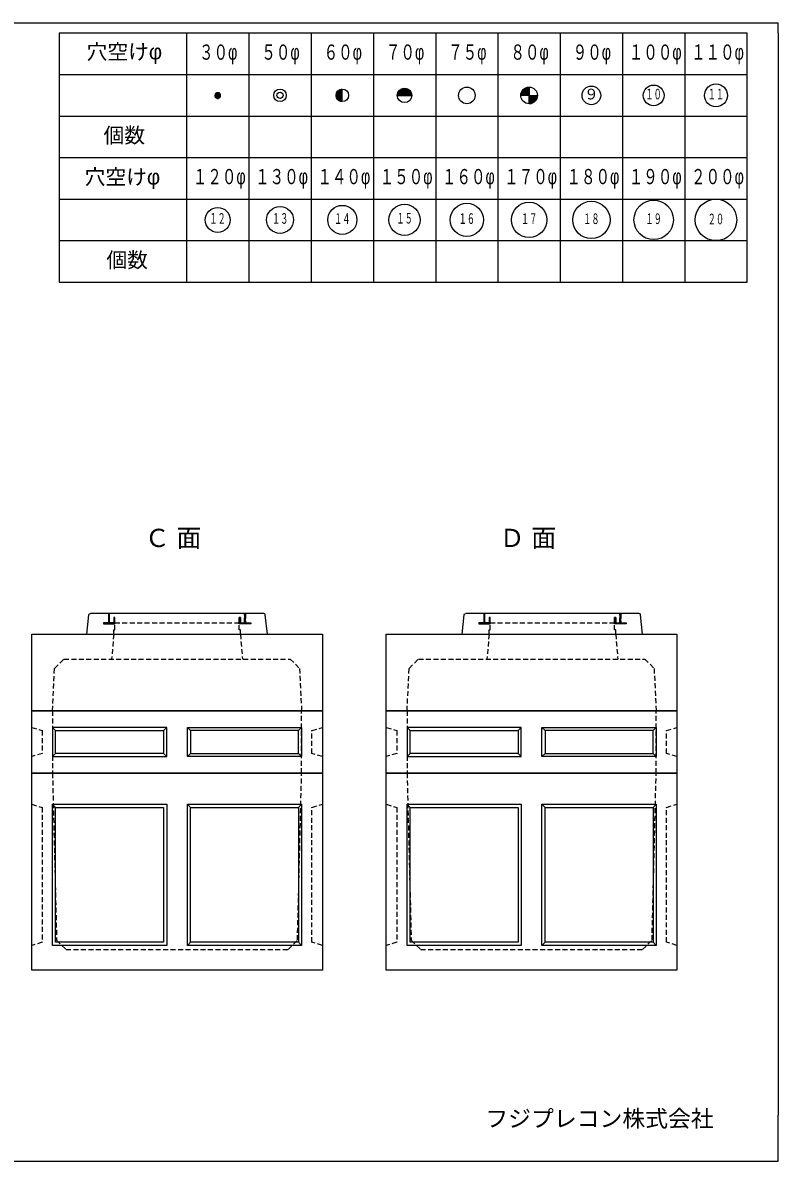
# Model space of a CAD drawing. Units: millimetres, scale not verified. Extents: x -3704 to 3796, y -2790 to 2696.
# Drawn here: x 157 to 3796, y -2790 to 2696 of the extents above; entities that cross this region are included whole.
import ezdxf
from ezdxf.enums import TextEntityAlignment as Align

# ---------------------------------------------------------------- set-up
doc = ezdxf.new("R2010")
doc.units = ezdxf.units.MM
doc.header["$LTSCALE"] = 20
doc.linetypes.add('DASHED1', pattern=[1.8, 1.2, -0.6])
doc.layers.add('0-0_レイヤ_1', color=7, linetype='Continuous')
doc.styles.add('HG丸ｺﾞｼｯｸM-PRO', font='')
doc.styles.add('ＭＳ ゴシック', font='')
doc.styles.get('HG丸ｺﾞｼｯｸM-PRO').set_extended_font_data('HG丸ｺﾞｼｯｸM-PRO')
doc.styles.get('ＭＳ ゴシック').set_extended_font_data('MS Gothic')

msp = doc.modelspace()

# ---------------------------------------------------------------- linework, layer by layer
at = {"layer": '0-0_レイヤ_1'}
for p, q in [((3795.88, 2646.47), (3795.88, 2696.47)), ((945.88, 2646.47), (945.88, 1446.47)), ((1245.88, 2646.47), (1245.88, 1446.47)), ((1545.88, 2646.47), (1545.88, 1446.47)), ((1845.88, 2646.47), (1845.88, 1446.47)), ((2145.88, 2646.47), (2145.88, 1446.47)), ((2445.88, 2646.47), (2445.88, 1446.47)), ((2745.88, 2646.47), (2745.88, 1446.47)), ((3045.88, 2646.47), (3045.88, 1446.47)), ((3345.88, 2646.47), (3345.88, 1446.47)), ((3795.88, 2646.47), (3795.88, -2568.82)), ((331.45, 2446.47), (945.88, 2446.47)), ((945.88, 2446.47), (3645.88, 2446.47)), ((1089.41, 2360), (1102.36, 2360)), ((1669.11, 2360), (1695.88, 2360)), ((1670.21, 2362), (1695.88, 2362)), ((1671.54, 2364), (1695.88, 2364)), ((1673.11, 2366), (1695.88, 2366)), ((1674.99, 2368), (1695.88, 2368)), ((1677.27, 2370), (1695.88, 2370)), ((1680.13, 2372), (1695.88, 2372)), ((1683.96, 2374), (1695.88, 2374)), ((1690.59, 2376), (1695.88, 2376)), ((1695.88, 2316.47), (1695.88, 2376.47)), ((1963.6, 2360), (2028.16, 2360)), ((1964.52, 2362), (2027.25, 2362)), ((1965.59, 2364), (2026.18, 2364)), ((1966.84, 2366), (2024.93, 2366)), ((1968.29, 2368), (2023.48, 2368)), ((1969.97, 2370), (2021.79, 2370)), ((1971.94, 2372), (2019.82, 2372)), ((1974.27, 2374), (2017.5, 2374)), ((1977.09, 2376), (2014.67, 2376)), ((1980.69, 2378), (2011.08, 2378)), ((1985.84, 2380), (2005.92, 2380)), ((2558.24, 2360), (2595.88, 2360)), ((2559.02, 2362), (2595.88, 2362)), ((2559.93, 2364), (2595.88, 2364)), ((2560.97, 2366), (2595.88, 2366)), ((2562.17, 2368), (2595.88, 2368)), ((2563.53, 2370), (2595.88, 2370)), ((2565.09, 2372), (2595.88, 2372)), ((2566.86, 2374), (2595.88, 2374)), ((2568.9, 2376), (2595.88, 2376)), ((2571.27, 2378), (2595.88, 2378)), ((2574.07, 2380), (2595.88, 2380)), ((2577.51, 2382), (2595.88, 2382)), ((2582.04, 2384), (2595.88, 2384)), ((2589.76, 2386), (2595.88, 2386)), ((1080.89, 2346), (1110.87, 2346)), ((1080.96, 2348), (1110.8, 2348)), ((1081.09, 2344), (1110.68, 2344)), ((1081.3, 2350), (1110.46, 2350)), ((1081.56, 2342), (1110.2, 2342)), ((1081.94, 2352), (1109.83, 2352)), ((1082.35, 2340), (1109.41, 2340)), ((1082.91, 2354), (1108.86, 2354)), ((1083.5, 2338), (1108.26, 2338)), ((1084.3, 2356), (1107.47, 2356)), ((1085.14, 2336), (1106.62, 2336)), ((1086.29, 2358), (1105.48, 2358)), ((1087.55, 2334), (1104.22, 2334)), ((1091.93, 2332), (1099.83, 2332)), ((1665.89, 2346), (1695.88, 2346)), ((1665.92, 2348), (1695.88, 2348)), ((1665.98, 2344), (1695.88, 2344)), ((1666.09, 2350), (1695.88, 2350)), ((1666.22, 2342), (1695.88, 2342)), ((1666.4, 2352), (1695.88, 2352)), ((1666.59, 2340), (1695.88, 2340)), ((1666.84, 2354), (1695.88, 2354)), ((1667.1, 2338), (1695.88, 2338)), ((1667.44, 2356), (1695.88, 2356)), ((1667.77, 2336), (1695.88, 2336)), ((1668.19, 2358), (1695.88, 2358)), ((1668.6, 2334), (1695.88, 2334)), ((1669.6, 2332), (1695.88, 2332)), ((1670.81, 2330), (1695.88, 2330)), ((1672.24, 2328), (1695.88, 2328)), ((1673.95, 2326), (1695.88, 2326)), ((1676.01, 2324), (1695.88, 2324)), ((1678.53, 2322), (1695.88, 2322)), ((1681.76, 2320), (1695.88, 2320)), ((1686.43, 2318), (1695.88, 2318)), ((1960.88, 2346.47), (2030.88, 2346.47)), ((1960.92, 2348), (2030.85, 2348)), ((1961.06, 2350), (2030.7, 2350)), ((1961.32, 2352), (2030.44, 2352)), ((1961.7, 2354), (2030.06, 2354)), ((1962.2, 2356), (2029.56, 2356)), ((1962.84, 2358), (2028.93, 2358)), ((2555.91, 2348), (2595.88, 2348)), ((2556.04, 2350), (2595.88, 2350)), ((2556.27, 2352), (2595.88, 2352)), ((2556.6, 2354), (2595.88, 2354)), ((2557.03, 2356), (2595.88, 2356)), ((2557.58, 2358), (2595.88, 2358)), ((2595.88, 2346), (2635.88, 2346)), ((2595.88, 2344), (2635.81, 2344)), ((2595.88, 2342), (2635.63, 2342)), ((2595.88, 2340), (2635.36, 2340)), ((2595.88, 2338), (2634.98, 2338)), ((2595.88, 2336), (2634.49, 2336)), ((2595.88, 2334), (2633.89, 2334)), ((2595.88, 2332), (2633.17, 2332)), ((2595.88, 2330), (2632.33, 2330)), ((2595.88, 2328), (2631.36, 2328)), ((2595.88, 2326), (2630.25, 2326)), ((2595.88, 2324), (2628.97, 2324)), ((2595.88, 2322), (2627.52, 2322)), ((2595.88, 2320), (2625.87, 2320)), ((2595.88, 2318), (2623.98, 2318)), ((2595.88, 2316), (2621.8, 2316)), ((2595.88, 2314), (2619.24, 2314)), ((2595.88, 2312), (2616.17, 2312)), ((2595.88, 2310), (2612.31, 2310)), ((2595.88, 2308), (2606.84, 2308)), ((331.45, 2246.47), (945.88, 2246.47)), ((945.88, 2246.47), (3645.88, 2246.47)), ((331.45, 2046.47), (945.88, 2046.47)), ((945.88, 2046.47), (3645.88, 2046.47)), ((331.45, 1846.47), (945.88, 1846.47)), ((945.88, 1846.47), (3645.88, 1846.47)), ((331.45, 1646.47), (945.88, 1646.47)), ((945.88, 1646.47), (3645.88, 1646.47)), ((464.88, -250), (474.88, -157.5)), ((1317.38, -150), (482.38, -150)), ((569.88, -152), (574.88, -152)), ((569.88, -154), (574.88, -154)), ((569.88, -156), (574.88, -156)), ((569.88, -158), (574.88, -158)), ((569.88, -160), (574.88, -160)), ((569.88, -162), (574.88, -162)), ((569.88, -164), (574.88, -164)), ((1224.88, -152), (1229.88, -152)), ((1224.88, -154), (1229.88, -154)), ((1224.88, -156), (1229.88, -156)), ((1224.88, -158), (1229.88, -158)), ((1224.88, -160), (1229.88, -160)), ((1224.88, -162), (1229.88, -162)), ((1224.88, -164), (1229.88, -164)), ((1334.88, -250), (1324.88, -157.5)), ((2272.88, -250), (2282.88, -157.5)), ((3125.38, -150), (2290.38, -150)), ((2377.88, -152), (2382.88, -152)), ((2377.88, -154), (2382.88, -154)), ((2377.88, -156), (2382.88, -156)), ((2377.88, -158), (2382.88, -158)), ((2377.88, -160), (2382.88, -160)), ((2377.88, -162), (2382.88, -162)), ((2377.88, -164), (2382.88, -164)), ((3032.88, -152), (3037.88, -152)), ((3032.88, -154), (3037.88, -154)), ((3032.88, -156), (3037.88, -156)), ((3032.88, -158), (3037.88, -158)), ((3032.88, -160), (3037.88, -160)), ((3032.88, -162), (3037.88, -162)), ((3032.88, -164), (3037.88, -164)), ((3142.88, -250), (3132.88, -157.5)), ((544.88, -196), (594.88, -196)), ((544.88, -198), (594.88, -198)), ((544.88, -200), (594.88, -200)), ((569.88, -166), (574.88, -166)), ((569.88, -168), (574.88, -168)), ((569.88, -170), (574.88, -170)), ((569.88, -172), (574.88, -172)), ((569.88, -174), (574.88, -174)), ((569.88, -176), (574.88, -176)), ((569.88, -178), (574.88, -178)), ((569.88, -180), (574.88, -180)), ((569.88, -182), (574.88, -182)), ((569.88, -184), (574.88, -184)), ((569.88, -186), (574.88, -186)), ((569.88, -188), (574.88, -188)), ((569.88, -190), (574.88, -190)), ((569.88, -192), (574.88, -192)), ((569.88, -194), (574.88, -194)), ((594.88, -170), (599.88, -170)), ((594.88, -172), (599.88, -172)), ((594.88, -174), (599.88, -174)), ((594.88, -176), (599.88, -176)), ((594.88, -178), (599.88, -178)), ((594.88, -180), (599.88, -180)), ((594.88, -182), (599.88, -182)), ((594.88, -184), (599.88, -184)), ((594.88, -186), (599.88, -186)), ((594.88, -188), (599.88, -188)), ((594.88, -190), (599.88, -190)), ((594.88, -192), (599.88, -192)), ((594.88, -194), (599.88, -194)), ((594.88, -196), (599.88, -196)), ((594.88, -198), (599.88, -198)), ((594.88, -200), (599.88, -200)), ((1199.88, -170), (1204.88, -170)), ((1199.88, -172), (1204.88, -172)), ((1199.88, -174), (1204.88, -174)), ((1199.88, -176), (1204.88, -176)), ((1199.88, -178), (1204.88, -178)), ((1199.88, -180), (1204.88, -180)), ((1199.88, -182), (1204.88, -182)), ((1199.88, -184), (1204.88, -184)), ((1199.88, -186), (1204.88, -186)), ((1199.88, -188), (1204.88, -188)), ((1199.88, -190), (1204.88, -190)), ((1199.88, -192), (1204.88, -192)), ((1199.88, -194), (1204.88, -194)), ((1199.88, -196), (1254.88, -196)), ((1199.88, -198), (1254.88, -198)), ((1224.88, -166), (1229.88, -166)), ((1224.88, -168), (1229.88, -168)), ((1224.88, -170), (1229.88, -170)), ((1224.88, -172), (1229.88, -172)), ((1224.88, -174), (1229.88, -174)), ((1224.88, -176), (1229.88, -176)), ((1224.88, -178), (1229.88, -178)), ((1224.88, -180), (1229.88, -180)), ((1224.88, -182), (1229.88, -182)), ((1224.88, -184), (1229.88, -184)), ((1224.88, -186), (1229.88, -186)), ((1224.88, -188), (1229.88, -188)), ((1224.88, -190), (1229.88, -190)), ((1224.88, -192), (1229.88, -192)), ((1224.88, -194), (1229.88, -194)), ((2352.88, -196), (2402.88, -196)), ((2352.88, -198), (2402.88, -198)), ((2352.88, -200), (2402.88, -200)), ((2377.88, -166), (2382.88, -166)), ((2377.88, -168), (2382.88, -168)), ((2377.88, -170), (2382.88, -170)), ((2377.88, -172), (2382.88, -172)), ((2377.88, -174), (2382.88, -174)), ((2377.88, -176), (2382.88, -176)), ((2377.88, -178), (2382.88, -178)), ((2377.88, -180), (2382.88, -180)), ((2377.88, -182), (2382.88, -182)), ((2377.88, -184), (2382.88, -184)), ((2377.88, -186), (2382.88, -186)), ((2377.88, -188), (2382.88, -188)), ((2377.88, -190), (2382.88, -190)), ((2377.88, -192), (2382.88, -192)), ((2377.88, -194), (2382.88, -194)), ((2402.88, -170), (2407.88, -170)), ((2402.88, -172), (2407.88, -172)), ((2402.88, -174), (2407.88, -174)), ((2402.88, -176), (2407.88, -176)), ((2402.88, -178), (2407.88, -178)), ((2402.88, -180), (2407.88, -180)), ((2402.88, -182), (2407.88, -182)), ((2402.88, -184), (2407.88, -184)), ((2402.88, -186), (2407.88, -186)), ((2402.88, -188), (2407.88, -188)), ((2402.88, -190), (2407.88, -190)), ((2402.88, -192), (2407.88, -192)), ((2402.88, -194), (2407.88, -194)), ((2402.88, -196), (2407.88, -196)), ((2402.88, -198), (2407.88, -198)), ((2402.88, -200), (2407.88, -200)), ((3007.88, -170), (3012.88, -170)), ((3007.88, -172), (3012.88, -172)), ((3007.88, -174), (3012.88, -174)), ((3007.88, -176), (3012.88, -176)), ((3007.88, -178), (3012.88, -178)), ((3007.88, -180), (3012.88, -180)), ((3007.88, -182), (3012.88, -182)), ((3007.88, -184), (3012.88, -184)), ((3007.88, -186), (3012.88, -186)), ((3007.88, -188), (3012.88, -188)), ((3007.88, -190), (3012.88, -190)), ((3007.88, -192), (3012.88, -192)), ((3007.88, -194), (3012.88, -194)), ((3007.88, -196), (3062.88, -196)), ((3007.88, -198), (3062.88, -198)), ((3032.88, -166), (3037.88, -166)), ((3032.88, -168), (3037.88, -168)), ((3032.88, -170), (3037.88, -170)), ((3032.88, -172), (3037.88, -172)), ((3032.88, -174), (3037.88, -174)), ((3032.88, -176), (3037.88, -176)), ((3032.88, -178), (3037.88, -178)), ((3032.88, -180), (3037.88, -180)), ((3032.88, -182), (3037.88, -182)), ((3032.88, -184), (3037.88, -184)), ((3032.88, -186), (3037.88, -186)), ((3032.88, -188), (3037.88, -188)), ((3032.88, -190), (3037.88, -190)), ((3032.88, -192), (3037.88, -192)), ((3032.88, -194), (3037.88, -194)), ((664.88, -250), (1534.88, -250)), ((2372.88, -250), (3242.88, -250)), ((834.88, -715), (849.88, -700)), ((964.88, -715), (949.88, -700)), ((1484.88, -715), (1499.88, -700)), ((2542.88, -715), (2557.88, -700)), ((2672.88, -715), (2657.88, -700)), ((3192.88, -715), (3207.88, -700)), ((299.88, -840), (314.88, -825)), ((849.88, -840), (834.88, -825)), ((1499.88, -840), (1484.88, -825)), ((2007.88, -840), (2022.88, -825)), ((2557.88, -840), (2542.88, -825)), ((3207.88, -840), (3192.88, -825)), ((199.88, -920), (1599.88, -920)), ((199.88, -920), (1599.88, -920)), ((1907.88, -920), (3307.88, -920)), ((1907.88, -920), (3307.88, -920)), ((1484.88, -1085), (1499.88, -1070)), ((3192.88, -1085), (3207.88, -1070)), ((1499.88, -1750), (1484.88, -1735)), ((3207.88, -1750), (3192.88, -1735)), ((3795.88, -2740.32), (3795.88, -2568.82))]:
    msp.add_line(p, q, dxfattribs=at)
at = {"layer": '0-0_レイヤ_1', "linetype": 'DASHED1'}
for p, q in [((599.88, -195), (1199.88, -195)), ((2407.88, -195), (3007.88, -195)), ((594.88, -250), (584.88, -370)), ((1204.88, -250), (1214.88, -370)), ((2402.88, -250), (2392.88, -370)), ((3012.88, -250), (3022.88, -370)), ((299.88, -620), (299.88, -920)), ((1499.88, -920), (1499.88, -620)), ((2007.88, -620), (2007.88, -920)), ((3207.88, -920), (3207.88, -620))]:
    msp.add_line(p, q, dxfattribs=at)
at = {"layer": '0-0_レイヤ_1'}
for points in [[(-3532.94, 2696.47), (3545.88, 2696.47), (3795.88, 2696.47)], [(945.88, 2646.47), (331.45, 2646.47), (331.45, 1446.47), (945.88, 1446.47)], [(945.88, 1446.47), (3645.88, 1446.47), (3645.88, 2646.47), (945.88, 2646.47)], [(2595.88, 2386.47), (2595.88, 2346.47), (2555.88, 2346.47)], [(2595.88, 2306.47), (2595.88, 2346.47), (2635.88, 2346.47)], [(474.88, -157.5), (476.89, -152.18), (482.38, -150)], [(574.88, -195), (574.88, -150), (569.88, -150), (569.88, -195)], [(1324.88, -157.5), (1322.43, -151.85), (1317.38, -150)], [(2282.88, -157.5), (2284.89, -152.18), (2290.38, -150)], [(2382.88, -195), (2382.88, -150), (2377.88, -150), (2377.88, -195)], [(3132.88, -157.5), (3130.43, -151.85), (3125.38, -150)], [(594.88, -195), (544.88, -195), (544.88, -200), (594.88, -200)], [(2402.88, -195), (2352.88, -195), (2352.88, -200), (2402.88, -200)], [(299.88, -700), (314.88, -715), (834.88, -715), (834.88, -825), (314.88, -825), (314.88, -715)], [(2007.88, -700), (2022.88, -715), (2542.88, -715), (2542.88, -825), (2022.88, -825), (2022.88, -715)], [(949.88, -840), (964.88, -825), (1484.88, -825), (1484.88, -715), (964.88, -715), (964.88, -825)], [(2657.88, -840), (2672.88, -825), (3192.88, -825), (3192.88, -715), (2672.88, -715), (2672.88, -825)], [(1599.88, -920), (199.88, -920), (1599.88, -920)], [(1599.88, -920), (1599.88, -1870), (199.88, -1870), (199.88, -920)], [(3307.88, -920), (1907.88, -920), (3307.88, -920)], [(3307.88, -920), (3307.88, -1870), (1907.88, -1870), (1907.88, -920)], [(299.88, -1070), (314.88, -1085), (834.88, -1085), (834.88, -1735), (314.88, -1735), (314.88, -1085)], [(964.88, -1085), (949.88, -1070), (1499.88, -1070), (1499.88, -1750), (949.88, -1750), (949.88, -1070)], [(949.88, -1750), (964.88, -1735), (964.88, -1085), (1484.88, -1085), (1484.88, -1735), (964.88, -1735)], [(2007.88, -1070), (2022.88, -1085), (2542.88, -1085), (2542.88, -1735), (2022.88, -1735), (2022.88, -1085)], [(2672.88, -1085), (2657.88, -1070), (3207.88, -1070), (3207.88, -1750), (2657.88, -1750), (2657.88, -1070)], [(2657.88, -1750), (2672.88, -1735), (2672.88, -1085), (3192.88, -1085), (3192.88, -1735), (2672.88, -1735)], [(-3532.94, -2790.32), (3545.88, -2790.32), (3795.88, -2790.32), (3795.88, -2740.32)]]:
    msp.add_lwpolyline(points, dxfattribs=at)
at = {"layer": '0-0_レイヤ_1', "linetype": 'DASHED1'}
for points in [[(594.88, -250), (594.88, -230), (599.88, -230), (599.88, -170), (594.88, -170), (594.88, -195), (574.88, -195), (574.88, -150), (569.88, -150), (569.88, -195), (544.88, -195), (544.88, -200), (599.88, -200)], [(1204.88, -250), (1204.88, -230), (1199.88, -230), (1199.88, -170), (1204.88, -170), (1204.88, -195), (1224.88, -195), (1224.88, -150), (1229.88, -150), (1229.88, -195), (1254.88, -195), (1254.88, -200), (1199.88, -200)], [(2402.88, -250), (2402.88, -230), (2407.88, -230), (2407.88, -170), (2402.88, -170), (2402.88, -195), (2382.88, -195), (2382.88, -150), (2377.88, -150), (2377.88, -195), (2352.88, -195), (2352.88, -200), (2407.88, -200)], [(3012.88, -250), (3012.88, -230), (3007.88, -230), (3007.88, -170), (3012.88, -170), (3012.88, -195), (3032.88, -195), (3032.88, -150), (3037.88, -150), (3037.88, -195), (3062.88, -195), (3062.88, -200), (3007.88, -200)], [(299.88, -620), (309.88, -415), (354.88, -370), (1444.88, -370), (1489.88, -415), (1499.88, -620)], [(2007.88, -620), (2017.88, -415), (2062.88, -370), (3152.88, -370), (3197.88, -415), (3207.88, -620)], [(199.88, -700), (249.88, -715), (249.88, -825), (199.88, -840)], [(1599.88, -840), (1549.88, -825), (1549.88, -715), (1599.88, -700)], [(1907.88, -700), (1957.88, -715), (1957.88, -825), (1907.88, -840)], [(3307.88, -840), (3257.88, -825), (3257.88, -715), (3307.88, -700)], [(299.88, -920), (319.88, -1725), (364.88, -1770), (1434.88, -1770), (1479.88, -1725), (1499.88, -920)], [(2007.88, -920), (2027.88, -1725), (2072.88, -1770), (3142.88, -1770), (3187.88, -1725), (3207.88, -920)], [(199.88, -1070), (249.88, -1085), (249.88, -1735), (199.88, -1750)], [(1599.88, -1750), (1549.88, -1735), (1549.88, -1085), (1599.88, -1070)], [(1907.88, -1070), (1957.88, -1085), (1957.88, -1735), (1907.88, -1750)], [(3307.88, -1750), (3257.88, -1735), (3257.88, -1085), (3307.88, -1070)]]:
    msp.add_lwpolyline(points, dxfattribs=at)
at = {"layer": '0-0_レイヤ_1'}
for points in [[(1224.88, -195), (1229.88, -195), (1229.88, -150), (1224.88, -150)], [(3032.88, -195), (3037.88, -195), (3037.88, -150), (3032.88, -150)], [(599.88, -200), (599.88, -170), (594.88, -170), (594.88, -200)], [(1199.88, -195), (1204.88, -195), (1204.88, -170), (1199.88, -170)], [(1199.88, -195), (1254.88, -195), (1254.88, -200), (1199.88, -200)], [(2407.88, -200), (2407.88, -170), (2402.88, -170), (2402.88, -200)], [(3007.88, -195), (3012.88, -195), (3012.88, -170), (3007.88, -170)], [(3007.88, -195), (3062.88, -195), (3062.88, -200), (3007.88, -200)], [(199.88, -620), (199.88, -250), (1599.88, -250), (1599.88, -620)], [(1907.88, -620), (1907.88, -250), (3307.88, -250), (3307.88, -620)], [(199.88, -920), (199.88, -620), (1599.88, -620), (1599.88, -920)], [(1907.88, -920), (1907.88, -620), (3307.88, -620), (3307.88, -920)], [(299.88, -700), (299.88, -840), (849.88, -840), (849.88, -700)], [(949.88, -840), (949.88, -700), (1499.88, -700), (1499.88, -840)], [(2007.88, -700), (2007.88, -840), (2557.88, -840), (2557.88, -700)], [(2657.88, -840), (2657.88, -700), (3207.88, -700), (3207.88, -840)], [(299.88, -1070), (849.88, -1070), (849.88, -1750), (299.88, -1750)], [(2007.88, -1070), (2557.88, -1070), (2557.88, -1750), (2007.88, -1750)]]:
    msp.add_lwpolyline(points, close=True, dxfattribs=at)
for centre, radius in [((1395.88, 2346.47), 30), ((1395.88, 2346.47), 15), ((1695.88, 2346.47), 30), ((1995.88, 2346.47), 35), ((2295.88, 2346.47), 40), ((2595.88, 2346.47), 40), ((2895.88, 2346.47), 45), ((3195.88, 2346.47), 50), ((3495.88, 2346.47), 55), ((1395.88, 1746.47), 65), ((1695.88, 1746.47), 70), ((1995.88, 1746.47), 75), ((2295.88, 1746.47), 80), ((2595.88, 1746.47), 85), ((2895.88, 1746.47), 90), ((3195.88, 1746.47), 95), ((3495.88, 1746.47), 100), ((1095.88, 1746.47), 60)]:
    msp.add_circle(centre, radius, dxfattribs=at)

# ---------------------------------------------------------------- texts
for s, height, style, p in [('穴空けφ', 73.31, 'HG丸ｺﾞｼｯｸM-PRO', (464.21, 2498.28)), ('９', 51.32, 'HG丸ｺﾞｼｯｸM-PRO', (2860.89, 2311.57)), ('個数', 73.31, 'HG丸ｺﾞｼｯｸM-PRO', (545.73, 2095.35)), ('穴空けφ', 73.31, 'HG丸ｺﾞｼｯｸM-PRO', (454.89, 1895.05)), ('個数', 73.31, 'HG丸ｺﾞｼｯｸM-PRO', (559.7, 1494.45)), ('Ｃ 面', 87.98, 'HG丸ｺﾞｼｯｸM-PRO', (744.44, 143.3)), ('Ｄ 面', 87.98, 'HG丸ｺﾞｼｯｸM-PRO', (2453.8, 143.3)), ('フジプレコン株式会社', 80.65, 'ＭＳ ゴシック', (2385.06, -2649.21))]:
    msp.add_text(s, height=height, dxfattribs=dict(at, style=style)).set_placement(p, align=Align.BOTTOM_LEFT)
at = {"layer": '0-0_レイヤ_1', "style": 'HG丸ｺﾞｼｯｸM-PRO'}
for s, height, width, p in [('３０φ', 73.31, 0.7, (1005.88, 2496.47)), ('５０φ', 73.31, 0.7, (1305.88, 2496.47)), ('６０φ', 73.31, 0.7, (1605.88, 2496.47)), ('７０φ', 73.31, 0.7, (1905.88, 2496.47)), ('７５φ', 73.31, 0.7, (2205.88, 2496.47)), ('８０φ', 73.31, 0.7, (2505.88, 2496.47)), ('９０φ', 73.31, 0.7, (2805.88, 2496.47)), ('１００φ', 73.31, 0.7, (3075.88, 2496.47)), ('１１０φ', 73.31, 0.7, (3375.88, 2496.47)), ('１０', 51.32, 0.55, (3155.75, 2311.84)), ('１１', 51.32, 0.55, (3456.05, 2311.9)), ('１２０φ', 73.31, 0.7, (975.88, 1896.47)), ('１３０φ', 73.31, 0.7, (1275.88, 1896.47)), ('１４０φ', 73.31, 0.7, (1575.88, 1896.47)), ('１５０φ', 73.31, 0.7, (1875.88, 1896.47)), ('１７０φ', 73.31, 0.7, (2475.88, 1896.47)), ('１８０φ', 73.31, 0.7, (2775.88, 1896.47)), ('１９０φ', 73.31, 0.7, (3075.88, 1896.47)), ('２００φ', 73.31, 0.7, (3375.88, 1896.47)), ('１２', 51.32, 0.55, (1055.5, 1712.62)), ('１３', 51.32, 0.55, (1357.09, 1712.33)), ('１４', 51.32, 0.55, (1656.44, 1711.81)), ('１５', 51.32, 0.55, (1956.61, 1713.44)), ('１６', 51.32, 0.55, (2256.14, 1711.64)), ('１７', 51.32, 0.55, (2556.54, 1711.06)), ('１８', 51.32, 0.55, (2856.32, 1711.06)), ('１９', 51.32, 0.55, (3156.36, 1711.02)), ('２０', 51.32, 0.55, (3456.18, 1709.76))]:
    msp.add_text(s, height=height, dxfattribs=dict(at, width=width)).set_placement(p, align=Align.BOTTOM_LEFT)
at = {"layer": '0-0_レイヤ_1', "style": 'HG丸ｺﾞｼｯｸM-PRO', "width": 0.7}
msp.add_text('１６０φ', height=73.31, rotation=0.001, dxfattribs=at).set_placement((2175.88, 1896.47), align=Align.BOTTOM_LEFT)

doc.saveas('drawing.dxf')
